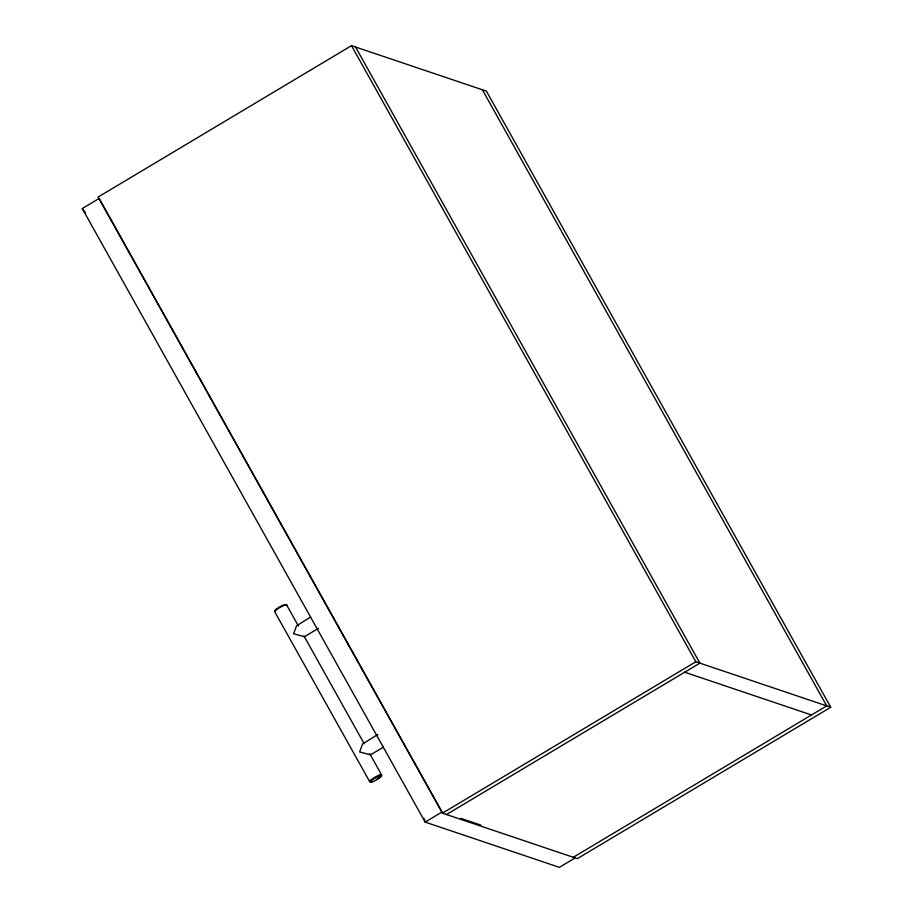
<?xml version="1.0" encoding="UTF-8"?>
<svg xmlns="http://www.w3.org/2000/svg" width="913" height="913" viewBox="0 0 913 913"><rect width="100%" height="100%" fill="white"/><g stroke="black" fill="none" stroke-linecap="round" stroke-linejoin="round"><path stroke-width="1.37" d="M351.494 45.65L98.102 197.06L442.44 813.175L577.347 858.654L830.739 707.244L486.401 91.129L351.494 45.65L695.832 661.765L830.739 707.244M82.261 208.552L99.152 198.452L442.052 812.011L425.161 822.099L82.261 208.552L85.651 213.049M310.648 617.028L296.577 625.77L293.587 633.736L304.394 636.738L318.523 628.292M377.868 734.486L362.609 743.935L359.631 751.901L370.438 754.903L383.392 747.165M442.44 813.175L695.832 661.765M446.48 814.544L699.883 663.135L355.545 47.02M573.296 857.284L826.699 705.886L482.361 89.759M575.087 857.98L559.395 867.35L425.161 822.099L423.86 818.105M684.67 672.219L811.486 714.97M460.848 818.345L480.98 825.124M286.625 604.942L298.391 626.01M303.938 635.927L364.196 743.741M369.742 753.659L381.508 774.726M369.742 781.756L274.859 611.972A6.984 1.244 -29.2 0 1 274.859 611.242A6.927 1.244 -29.2 0 1 279.161 607.932A6.927 1.244 -29.2 0 1 285.05 605.148M381.508 775.468A6.927 1.244 -29.2 0 1 377.206 778.778M379.956 774.943A6.927 1.244 -29.2 0 0 374.079 777.716A6.927 1.244 -29.2 0 0 369.765 781.026A6.984 1.244 -29.2 0 0 371.317 781.551M370.724 781.425A6.197 1.107 -29.2 0 1 378.267 776.564A6.197 1.107 -29.2 0 1 380.413 777.294A6.197 1.107 -29.2 0 1 372.116 781.893M275.144 610.9A6.197 1.107 -29.2 0 1 278.99 607.282A6.197 1.107 -29.2 0 1 285.643 604.623M285.118 605.102A6.984 1.244 -29.2 0 1 286.693 605.639M380.013 774.886A6.984 1.244 -29.2 0 1 381.588 775.422M372.184 781.859A6.197 1.107 -29.2 0 1 370.792 781.391"/></g></svg>
